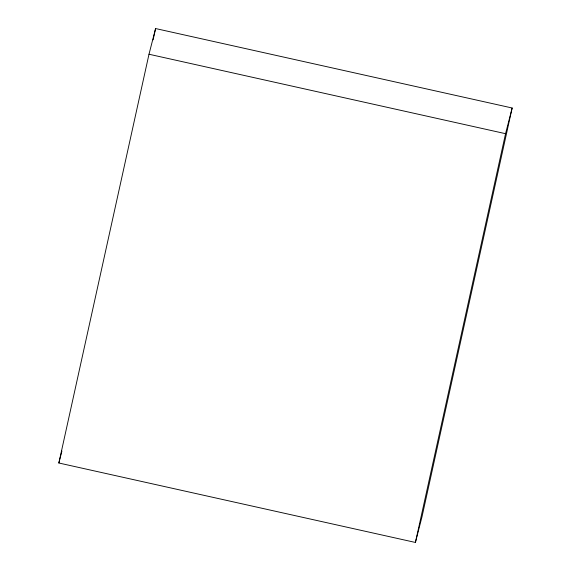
<?xml version="1.0" encoding="UTF-8"?>
<svg xmlns="http://www.w3.org/2000/svg" width="571" height="571" viewBox="0 0 571 571"><rect width="100%" height="100%" fill="white"/><g stroke="black" fill="none" stroke-linecap="round" stroke-linejoin="round"><path stroke-width="0.86" d="M58.849 463.002L148.995 54.238L155.59 28.55L512.151 107.998L422.005 516.762L415.41 542.45L58.849 463.002L61.925 451.011M153.099 39.856L155.59 28.55M415.41 542.45L505.556 133.685L512.151 107.998M148.995 54.238L505.556 133.685"/></g></svg>
